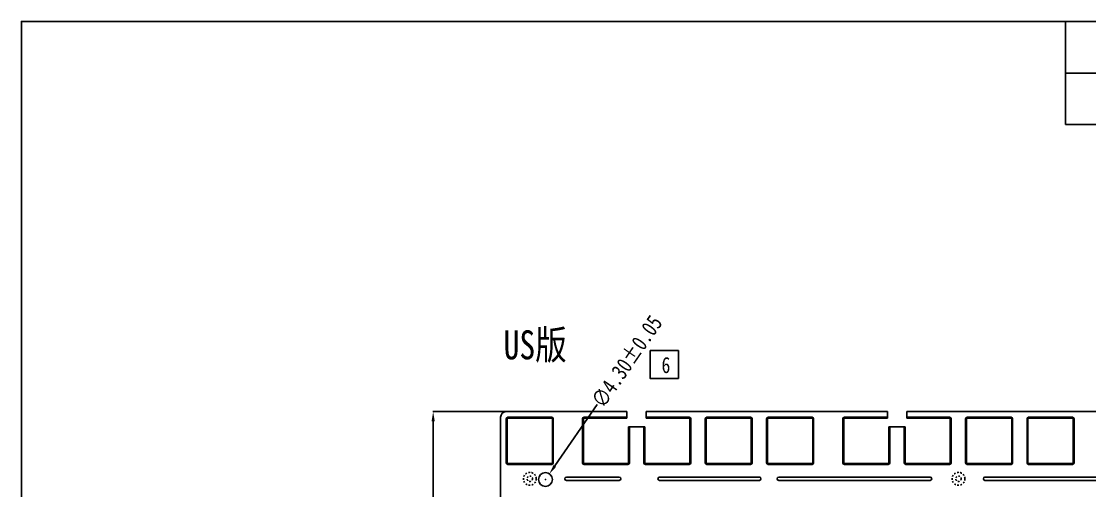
# Model space of a CAD drawing. Header units: inches. Extents: x -637 to 787, y 158 to 578.
# Drawn here: x -637 to -305.5, y 432.8 to 578.3 of the extents above; entities that cross this region are included whole.
import ezdxf

# ---------------------------------------------------------------- set-up
doc = ezdxf.new("R2010")
doc.units = ezdxf.units.IN
doc.header["$LTSCALE"] = 5
doc.header["$MEASUREMENT"] = 0
doc.header["$PDMODE"] = 3
doc.header["$PDSIZE"] = 0.3125
doc.linetypes.add('HIDDEN', pattern=[0.2, 0.1, -0.1])
doc.layers.get('0').update_dxf_attribs({"linetype": 'CONTINUOUS'})
doc.layers.get('Defpoints').update_dxf_attribs({"linetype": 'CONTINUOUS'})
doc.layers.add('DEFAULT_2', color=8, linetype='HIDDEN')
doc.layers.add('图框', color=7, linetype='CONTINUOUS')
doc.styles.get("Standard").update_dxf_attribs({"font": 'txt', "width": 0.8})
doc.dimstyles.get("Standard").update_dxf_attribs({"dimtxt": 5, "dimasz": 3, "dimexe": 0.125, "dimexo": 0.0625, "dimgap": 0.09, "dimtad": 0, "dimzin": 4, "dimdsep": 46, "dimtxsty": 'Standard', "dimcen": 0.09, "dimclrd": 4, "dimclre": 4, "dimclrt": 6, "dimadec": 0, "dimazin": 0, "dimtp": 0.01, "dimtm": 0.01, "dimtfac": 1, "dimtofl": 0, "dimtmove": 0, "dimatfit": 3, "dimfxl": 0, "dimtolj": 1, "dimtzin": 4, "dimarcsym": 0})

# ---------------------------------------------------------------- blocks, each defined once
blk = doc.blocks.new('*D16')
at = {"color": 4, "lineweight": -2, "transparency": 16777216}
for p, q in [((-486.67, 457.3), (-509.36, 457.3)), ((-509.24, 454.3), (-509.24, 414.49)), ((-509.24, 342.2), (-509.24, 382.02)), ((-486.67, 339.2), (-509.36, 339.2))]:
    blk.add_line(p, q, dxfattribs=at)
at = {"color": 4, "transparency": 16777216}
for points in [[(-509.74, 454.3), (-508.74, 454.3), (-509.24, 457.3)], [(-509.74, 342.2), (-508.74, 342.2), (-509.24, 339.2)]]:
    blk.add_solid(points, dxfattribs=at)
at = {"layer": 'Defpoints', "color": 0, "transparency": 16777216}
for p in [(-509.24, 457.3), (-486.61, 457.3), (-486.61, 339.2)]:
    blk.add_point(p, dxfattribs=at)
at = {"color": 6, "transparency": 16777216, "insert": (-509.24, 398.25), "char_height": 5, "attachment_point": 5, "rotation": 90}
blk.add_mtext('\\A1;118.10%%P0{\\fSimSun|b0|i0|c134|p2;.10}', dxfattribs=at)
blk = doc.blocks.new('*D20')
at = {"color": 4, "lineweight": -2, "transparency": 16777216}
for p, q in [((-458.34, 459.52), (-471.48, 440.49)), ((-474.5, 436.25), (-474.32, 436.25)), ((-474.41, 436.16), (-474.41, 436.34))]:
    blk.add_line(p, q, dxfattribs=at)
at = {"color": 4, "transparency": 16777216}
blk.add_solid([(-471.89, 440.77), (-471.07, 440.21), (-473.19, 438.02)], dxfattribs=at)
at = {"layer": 'Defpoints', "color": 0, "transparency": 16777216}
for p in [(-473.19, 438.02), (-475.63, 434.48)]:
    blk.add_point(p, dxfattribs=at)
at = {"color": 6, "transparency": 16777216, "insert": (-449.13, 472.85), "char_height": 5, "attachment_point": 5, "rotation": 55.3683}
blk.add_mtext('\\A1;∅4.30%%P0{\\fSimSun|b0|i0|c134|p2;.05}', dxfattribs=at)

msp = doc.modelspace()

# ---------------------------------------------------------------- linework, layer by layer
at = {"color": 6, "linetype": 'Continuous'}
for p, q in [((-488.308, 455.602), (-488.308, 340.902)), ((-449.096, 457.302), (-486.608, 457.302)), ((-486.558, 441.452), (-486.558, 455.052)), ((-486.258, 455.052), (-486.558, 455.052)), ((-486.258, 441.452), (-486.258, 455.052)), ((-486.058, 455.552), (-486.058, 455.252)), ((-486.058, 455.552), (-472.458, 455.552)), ((-486.058, 455.252), (-472.458, 455.252)), ((-472.458, 455.252), (-472.458, 455.552)), ((-472.258, 455.052), (-472.258, 441.452)), ((-471.958, 455.052), (-472.258, 455.052)), ((-471.958, 455.052), (-471.958, 441.452)), ((-462.921, 441.452), (-462.921, 455.052)), ((-462.621, 455.052), (-462.921, 455.052)), ((-462.621, 441.452), (-462.621, 455.052)), ((-462.421, 455.552), (-462.421, 455.252)), ((-462.421, 455.552), (-449.096, 455.552)), ((-462.421, 455.252), (-449.096, 455.252)), ((-449.096, 455.252), (-449.096, 457.302)), ((-443.096, 457.302), (-443.096, 455.252)), ((-368.286, 457.302), (-443.096, 457.302)), ((-429.771, 455.552), (-443.096, 455.552)), ((-429.771, 455.252), (-443.096, 455.252)), ((-429.771, 455.252), (-429.771, 455.552)), ((-429.571, 441.452), (-429.571, 455.052)), ((-429.271, 455.052), (-429.571, 455.052)), ((-429.271, 441.452), (-429.271, 455.052)), ((-424.821, 455.052), (-424.821, 441.452)), ((-424.521, 455.052), (-424.821, 455.052)), ((-424.521, 455.052), (-424.521, 441.452)), ((-424.321, 455.552), (-424.321, 455.252)), ((-410.721, 455.552), (-424.321, 455.552)), ((-410.721, 455.252), (-424.321, 455.252)), ((-410.721, 455.252), (-410.721, 455.552)), ((-410.521, 441.452), (-410.521, 455.052)), ((-410.221, 455.052), (-410.521, 455.052)), ((-410.221, 441.452), (-410.221, 455.052)), ((-405.771, 455.052), (-405.771, 441.452)), ((-405.471, 455.052), (-405.771, 455.052)), ((-405.471, 455.052), (-405.471, 441.452)), ((-405.271, 455.552), (-405.271, 455.252)), ((-391.671, 455.552), (-405.271, 455.552)), ((-391.671, 455.252), (-405.271, 455.252)), ((-391.671, 455.252), (-391.671, 455.552)), ((-391.471, 441.452), (-391.471, 455.052)), ((-391.171, 455.052), (-391.471, 455.052)), ((-391.171, 441.452), (-391.171, 455.052)), ((-382.113, 441.452), (-382.113, 455.052)), ((-381.813, 455.052), (-382.113, 455.052)), ((-381.813, 441.452), (-381.813, 455.052)), ((-381.613, 455.552), (-381.613, 455.252)), ((-381.613, 455.552), (-368.286, 455.552)), ((-381.613, 455.252), (-368.286, 455.252)), ((-368.286, 455.252), (-368.286, 457.302)), ((-362.286, 457.302), (-362.286, 455.252)), ((-249.401, 457.302), (-362.286, 457.302)), ((-348.963, 455.552), (-362.286, 455.552)), ((-348.963, 455.252), (-362.286, 455.252)), ((-348.963, 455.252), (-348.963, 455.552)), ((-348.763, 441.452), (-348.763, 455.052)), ((-348.463, 455.052), (-348.763, 455.052)), ((-348.463, 441.452), (-348.463, 455.052)), ((-344.013, 455.052), (-344.013, 441.452)), ((-343.713, 455.052), (-344.013, 455.052)), ((-343.713, 455.052), (-343.713, 441.452)), ((-343.513, 455.552), (-343.513, 455.252)), ((-329.913, 455.552), (-343.513, 455.552)), ((-329.913, 455.252), (-343.513, 455.252)), ((-329.913, 455.252), (-329.913, 455.552)), ((-329.713, 441.452), (-329.713, 455.052)), ((-329.413, 455.052), (-329.713, 455.052)), ((-329.413, 441.452), (-329.413, 455.052)), ((-324.963, 455.052), (-324.963, 441.452)), ((-324.663, 455.052), (-324.963, 455.052)), ((-324.663, 455.052), (-324.663, 441.452)), ((-324.463, 455.552), (-324.463, 455.252)), ((-310.863, 455.552), (-324.463, 455.552)), ((-310.863, 455.252), (-324.463, 455.252)), ((-310.863, 455.252), (-310.863, 455.552)), ((-310.663, 441.452), (-310.663, 455.052)), ((-310.363, 455.052), (-310.663, 455.052)), ((-310.363, 441.452), (-310.363, 455.052)), ((-448.621, 452.602), (-448.621, 441.452)), ((-448.621, 452.602), (-443.571, 452.602)), ((-448.321, 452.602), (-448.321, 441.452)), ((-443.871, 452.602), (-443.871, 441.452)), ((-443.571, 452.602), (-443.571, 441.452)), ((-367.813, 452.602), (-367.813, 441.452)), ((-367.813, 452.602), (-362.763, 452.602)), ((-367.513, 452.602), (-367.513, 441.452)), ((-363.063, 452.602), (-363.063, 441.452)), ((-362.763, 452.602), (-362.763, 441.452)), ((-486.558, 441.452), (-486.258, 441.452)), ((-486.058, 441.252), (-486.058, 440.952)), ((-472.458, 441.252), (-486.058, 441.252)), ((-472.458, 440.952), (-486.058, 440.952)), ((-472.458, 440.952), (-472.458, 441.252)), ((-472.258, 441.452), (-471.958, 441.452)), ((-462.921, 441.452), (-462.621, 441.452)), ((-462.421, 441.252), (-462.421, 440.952)), ((-448.821, 441.252), (-462.421, 441.252)), ((-448.821, 440.952), (-462.421, 440.952)), ((-448.821, 440.952), (-448.821, 441.252)), ((-448.621, 441.452), (-448.321, 441.452)), ((-443.871, 441.452), (-443.571, 441.452)), ((-443.371, 441.252), (-443.371, 440.952)), ((-443.371, 441.252), (-429.771, 441.252)), ((-443.371, 440.952), (-429.771, 440.952)), ((-429.771, 440.952), (-429.771, 441.252)), ((-429.571, 441.452), (-429.271, 441.452)), ((-424.821, 441.452), (-424.521, 441.452)), ((-424.321, 441.252), (-424.321, 440.952)), ((-424.321, 441.252), (-410.721, 441.252)), ((-424.321, 440.952), (-410.721, 440.952)), ((-410.721, 440.952), (-410.721, 441.252)), ((-410.521, 441.452), (-410.221, 441.452)), ((-405.771, 441.452), (-405.471, 441.452)), ((-405.271, 441.252), (-405.271, 440.952)), ((-405.271, 441.252), (-391.671, 441.252)), ((-405.271, 440.952), (-391.671, 440.952)), ((-391.671, 440.952), (-391.671, 441.252)), ((-391.471, 441.452), (-391.171, 441.452)), ((-382.113, 441.452), (-381.813, 441.452)), ((-381.613, 441.252), (-381.613, 440.952)), ((-368.013, 441.252), (-381.613, 441.252)), ((-368.013, 440.952), (-381.613, 440.952)), ((-368.013, 440.952), (-368.013, 441.252)), ((-367.813, 441.452), (-367.513, 441.452)), ((-363.063, 441.452), (-362.763, 441.452)), ((-362.563, 441.252), (-362.563, 440.952)), ((-362.563, 441.252), (-348.963, 441.252)), ((-362.563, 440.952), (-348.963, 440.952)), ((-348.963, 440.952), (-348.963, 441.252)), ((-348.763, 441.452), (-348.463, 441.452)), ((-344.013, 441.452), (-343.713, 441.452)), ((-343.513, 441.252), (-343.513, 440.952)), ((-343.513, 441.252), (-329.913, 441.252)), ((-343.513, 440.952), (-329.913, 440.952)), ((-329.913, 440.952), (-329.913, 441.252)), ((-329.713, 441.452), (-329.413, 441.452)), ((-324.963, 441.452), (-324.663, 441.452)), ((-324.463, 441.252), (-324.463, 440.952)), ((-324.463, 441.252), (-310.863, 441.252)), ((-324.463, 440.952), (-310.863, 440.952)), ((-310.863, 440.952), (-310.863, 441.252)), ((-310.663, 441.452), (-310.363, 441.452)), ((-467.908, 436.994), (-451.513, 436.994)), ((-451.513, 435.994), (-467.908, 435.994)), ((-439.013, 436.994), (-408.013, 436.994)), ((-408.013, 435.994), (-439.013, 435.994)), ((-402.013, 436.994), (-355.013, 436.994)), ((-355.013, 435.994), (-402.013, 435.994)), ((-338.013, 436.994), (-291.013, 436.994)), ((-291.013, 435.994), (-338.013, 435.994))]:
    msp.add_line(p, q, dxfattribs=at)
msp.add_lwpolyline([(-441.937, 476.248), (-433.127, 476.248), (-433.127, 467.582), (-441.937, 467.582)], close=True)
at = {"color": 7, "linetype": 'Continuous'}
msp.add_circle((-474.408, 436.252), 2.15, dxfattribs=at)
at = {"color": 6, "linetype": 'Continuous'}
for centre, radius, start, end in [((-486.608, 455.602), 1.7, 90, 180), ((-486.058, 455.052), 0.5, 90, 180), ((-486.058, 455.052), 0.2, 90, 180), ((-472.458, 455.052), 0.5, 0, 90), ((-472.458, 455.052), 0.2, 360, 90), ((-462.421, 455.052), 0.5, 90, 180), ((-462.421, 455.052), 0.2, 90, 180), ((-429.771, 455.052), 0.5, 0.00018, 90), ((-429.771, 455.052), 0.2, 0.00001, 90), ((-424.321, 455.052), 0.5, 90.00018, 180.00018), ((-424.321, 455.052), 0.2, 90.00001, 180), ((-410.721, 455.052), 0.5, 0.00018, 90), ((-410.721, 455.052), 0.2, 0.00001, 90), ((-405.271, 455.052), 0.5, 90.00018, 180.00018), ((-405.271, 455.052), 0.2, 90.00001, 180), ((-391.671, 455.052), 0.5, 0.00018, 90), ((-391.671, 455.052), 0.2, 0.00001, 90), ((-381.613, 455.052), 0.5, 90, 180), ((-381.613, 455.052), 0.2, 90, 180), ((-348.963, 455.052), 0.5, 0.00018, 90), ((-348.963, 455.052), 0.2, 0.00001, 90), ((-343.513, 455.052), 0.5, 90.00018, 180.00018), ((-343.513, 455.052), 0.2, 90.00001, 180), ((-329.913, 455.052), 0.5, 0.00018, 90), ((-329.913, 455.052), 0.2, 0.00001, 90), ((-324.463, 455.052), 0.5, 90.00018, 180.00018), ((-324.463, 455.052), 0.2, 90.00001, 180), ((-310.863, 455.052), 0.5, 0.00018, 90), ((-310.863, 455.052), 0.2, 0.00001, 90), ((-486.058, 441.452), 0.5, 180, 270), ((-486.058, 441.452), 0.2, 180, 270), ((-472.458, 441.452), 0.5, 270, 0), ((-472.458, 441.452), 0.2, 270, 0), ((-462.421, 441.452), 0.5, 180, 270), ((-462.421, 441.452), 0.2, 180, 270), ((-448.821, 441.452), 0.5, 270, 0), ((-448.821, 441.452), 0.2, 270, 0), ((-443.371, 441.452), 0.5, 180.00018, 270), ((-443.371, 441.452), 0.2, 180.00002, 270), ((-429.771, 441.452), 0.5, 270.00018, 0.00018), ((-429.771, 441.452), 0.2, 270.00002, 0), ((-424.321, 441.452), 0.5, 180.00018, 270), ((-424.321, 441.452), 0.2, 180.00002, 270), ((-410.721, 441.452), 0.5, 270.00018, 0.00018), ((-410.721, 441.452), 0.2, 270.00002, 0), ((-405.271, 441.452), 0.5, 180.00018, 270), ((-405.271, 441.452), 0.2, 180.00002, 270), ((-391.671, 441.452), 0.5, 270.00018, 0.00018), ((-391.671, 441.452), 0.2, 270.00002, 0), ((-381.613, 441.452), 0.5, 180, 270), ((-381.613, 441.452), 0.2, 180, 270), ((-368.013, 441.452), 0.5, 270, 0), ((-368.013, 441.452), 0.2, 270, 0), ((-362.563, 441.452), 0.5, 180.00018, 270), ((-362.563, 441.452), 0.2, 180.00002, 270), ((-348.963, 441.452), 0.5, 270.00018, 0.00018), ((-348.963, 441.452), 0.2, 270.00002, 0), ((-343.513, 441.452), 0.5, 180.00018, 270), ((-343.513, 441.452), 0.2, 180.00002, 270), ((-329.913, 441.452), 0.5, 270.00018, 0.00018), ((-329.913, 441.452), 0.2, 270.00002, 0), ((-324.463, 441.452), 0.5, 180.00018, 270), ((-324.463, 441.452), 0.2, 180.00002, 270), ((-310.863, 441.452), 0.5, 270.00018, 0.00018), ((-310.863, 441.452), 0.2, 270.00002, 0), ((-451.513, 436.494), 0.5, 270, 90), ((-439.013, 436.494), 0.5, 90, 270), ((-408.013, 436.494), 0.5, 270, 90), ((-402.013, 436.494), 0.5, 90, 270), ((-355.013, 436.494), 0.5, 270, 90), ((-338.013, 436.494), 0.5, 90, 270)]:
    msp.add_arc(centre, radius, start, end, dxfattribs=at)
at = {"color": 7, "linetype": 'Continuous'}
msp.add_arc((-467.908, 436.494), 0.5, 90, 270, dxfattribs=at)
at = {"layer": 'DEFAULT_2', "color": 6, "linetype": 'HIDDEN'}
for centre, radius in [((-479.258, 436.494), 2), ((-346.238, 436.494), 2), ((-479.258, 436.494), 0.85), ((-346.238, 436.494), 0.85)]:
    msp.add_circle(centre, radius, dxfattribs=at)
at = {"layer": '图框'}
for p, q in [((-313.033, 578.272), (-313.033, 546.272)), ((-313.033, 562.272), (-43.033, 562.272)), ((-313.033, 546.272), (-43.033, 546.272))]:
    msp.add_line(p, q, dxfattribs=at)
msp.add_lwpolyline([(-637.033, 158.272), (-43.033, 158.272), (-43.033, 578.272), (-637.033, 578.272)], close=True, dxfattribs=at)

# ---------------------------------------------------------------- texts
at = {"attachment_point": 1}
for s, insert, char_height, width in [('US{\\fSimSun|b0|i0|c134|p2;版}', (-487.385, 482.522), 9, 70.98417), ('6', (-438.37, 474.26), 5, 6.76498)]:
    msp.add_mtext(s, dxfattribs=dict(at, insert=insert, char_height=char_height, width=width))

# ---------------------------------------------------------------- dimensions: what is measured, and where the dimension line sits
dim = msp.add_diameter_dim_2p(p1=(-475.63, 434.483), p2=(-473.186, 438.021), text='<>%%P0{\\fSimSun|b0|i0|c134|p2;.05}', dimstyle='Standard')
dim.commit()
dim.dimension.update_dxf_attribs({"geometry": '*D20', "text_midpoint": (-449.132, 472.849), "dimtype": 163})
dim = msp.add_linear_dim(base=(-509.237, 457.302), p1=(-486.608, 339.202), p2=(-486.608, 457.302), angle=90, text='<>%%P0{\\fSimSun|b0|i0|c134|p2;.10}', dimstyle='Standard')
dim.commit()
dim.dimension.update_dxf_attribs({"geometry": '*D16', "text_midpoint": (-509.237, 398.252)})

doc.saveas('drawing.dxf')
